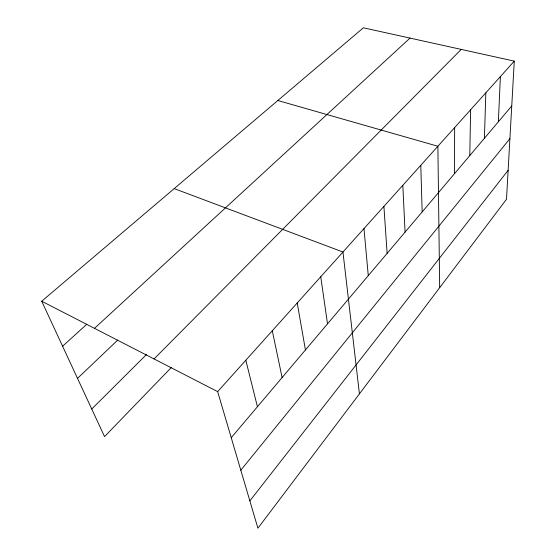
<?xml version="1.0" encoding="UTF-8"?>
<svg xmlns="http://www.w3.org/2000/svg" width="556" height="556" viewBox="0 0 556 556"><rect width="100%" height="100%" fill="white"/><g stroke="black" fill="none" stroke-linecap="round" stroke-linejoin="round"><path stroke-width="0.83" d="M454.495 173.68L454.648 127.567M469.785 155.597L470.619 109.768M484.401 138.312L485.847 92.803M498.371 121.785L500.386 76.603M514.279 61.125L506.502 199.256L257.908 528.2L217.653 391.632L41.721 301.227L363.381 27.8L514.279 61.125L217.653 391.632M249.852 500.873L508.128 170.31M240.817 470.216L509.915 138.646M231.24 437.718L511.756 105.96M171.387 367.433L104.542 436.613L41.721 301.227M154.047 358.947L461.23 49.408M91.74 409.028L146.603 354.408M77.52 378.379L117.712 340.091M94.485 328.346L410.029 38.1M62.599 346.228L86.792 324.238M277.833 100.518L437.878 146.249L439.678 287.674M174.202 188.609L342.955 252.021L359.426 393.877M245.821 360.246L257.421 406.756M272.301 330.75L282.107 377.552M297.224 302.971L305.439 349.967M320.742 276.77L327.512 323.863M363.978 228.592L368.274 275.651M383.904 206.394L387.129 253.348M402.815 185.322L405.074 232.123M420.781 165.306L422.171 211.912"/></g></svg>
